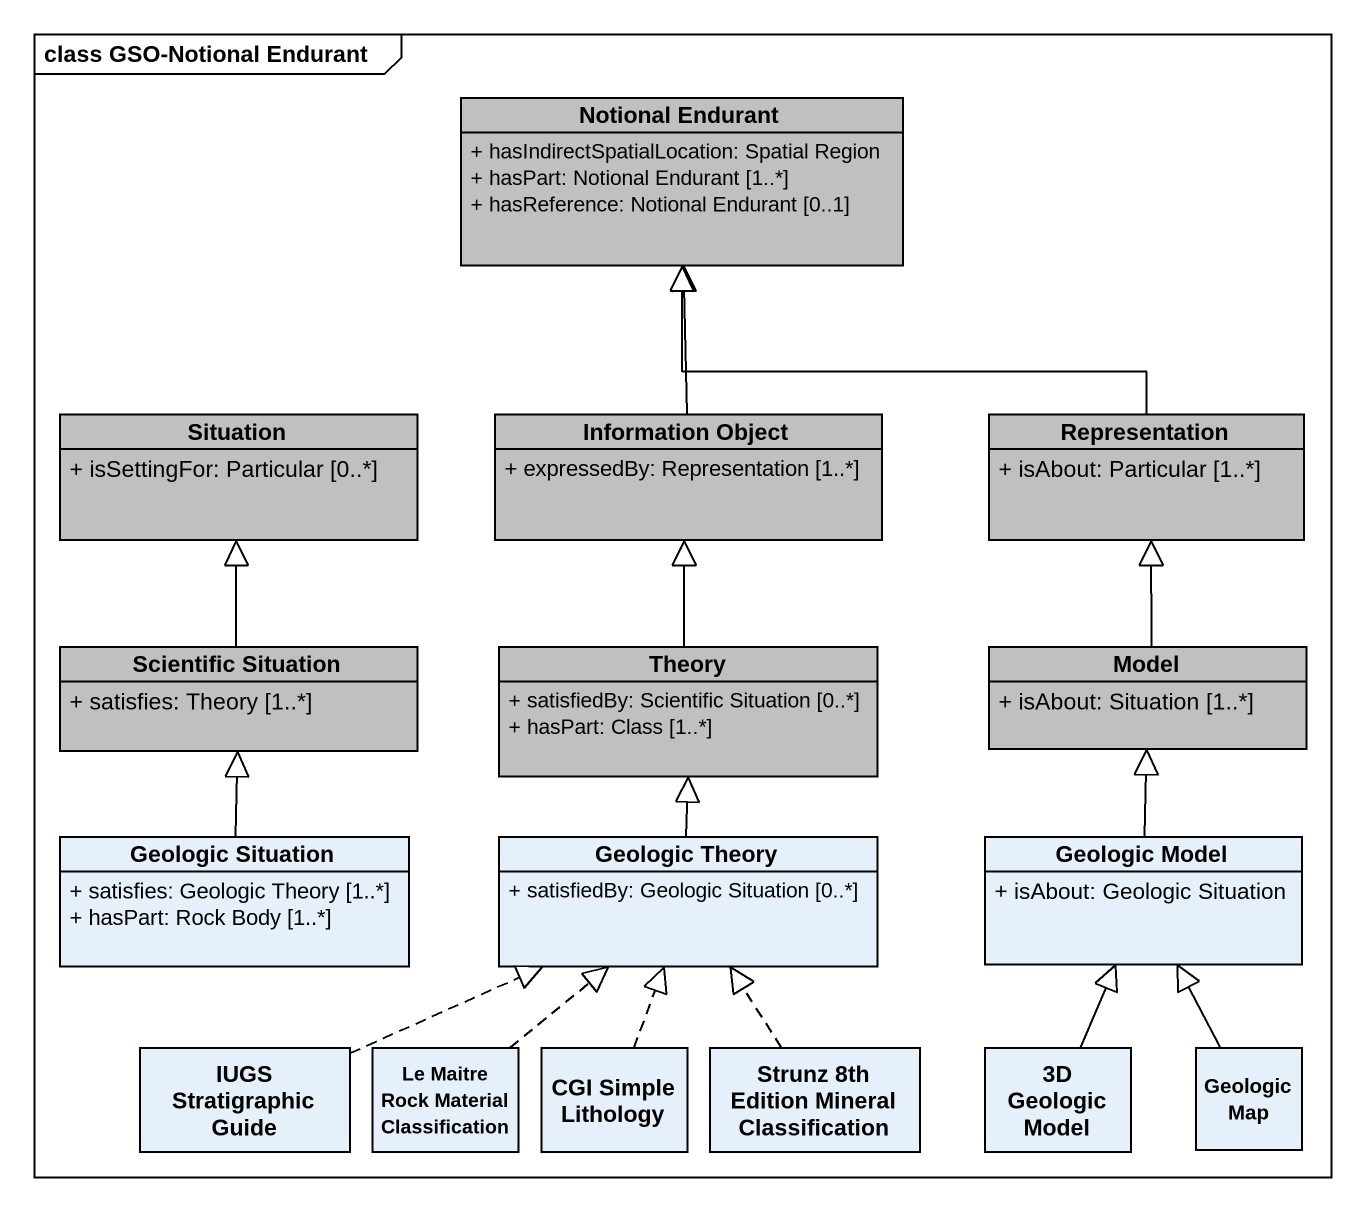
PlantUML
@startuml
mainframe class GSO-Notional Endurant
hide circle
hide empty members
skinparam classAttributeIconSize 0
class "Notional Endurant" as Notional_Endurant #C0C0C0 {
  + hasIndirectSpatialLocation: Spatial Region
  + hasPart: Notional Endurant [1..*]
  + hasReference: Notional Endurant [0..1]
}
class Situation #C0C0C0 {
  + isSettingFor: Particular [0..*]
}
class "Information Object" as Information_Object #C0C0C0 {
  + expressedBy: Representation [1..*]
}
class Representation #C0C0C0 {
  + isAbout: Particular [1..*]
}
class "Scientific Situation" as Scientific_Situation #C0C0C0 {
  + satisfies: Theory [1..*]
}
class Theory #C0C0C0 {
  + satisfiedBy: Scientific Situation [0..*]
  + hasPart: Class [1..*]
}
class Model #C0C0C0 {
  + isAbout: Situation [1..*]
}
class "Geologic Situation" as Geologic_Situation {
  + satisfies: Geologic Theory [1..*]
  + hasPart: Rock Body [1..*]
}
class "Geologic Theory" as Geologic_Theory {
  + satisfiedBy: Geologic Situation [0..*]
}
class "Geologic Model" as Geologic_Model {
  + isAbout: Geologic Situation
}
class "IUGS Stratigraphic Guide" as IUGS_Stratigraphic_Guide
class "Le Maitre Rock Material Classification" as Le_Maitre_Rock_Material
class "CGI Simple Lithology" as CGI_Simple_Lithology
class "Strunz 8th Edition Mineral Classification" as Strunz_8th_Edition_Mineral
class "3D Geologic Model" as c3D_Geologic_Model
class "Geologic Map" as Geologic_Map
Information_Object -up-|> Notional_Endurant
Representation -up-|> Notional_Endurant
Scientific_Situation -up-|> Situation
Theory -up-|> Information_Object
Model -up-|> Representation
Geologic_Situation -up-|> Scientific_Situation
Geologic_Theory -up-|> Theory
Geologic_Model -up-|> Model
IUGS_Stratigraphic_Guide .right.|> Geologic_Theory
Le_Maitre_Rock_Material .up.|> Geologic_Theory
CGI_Simple_Lithology .up.|> Geologic_Theory
Strunz_8th_Edition_Mineral .up.|> Geologic_Theory
c3D_Geologic_Model -up-|> Geologic_Model
Geologic_Map -up-|> Geologic_Model
@enduml
